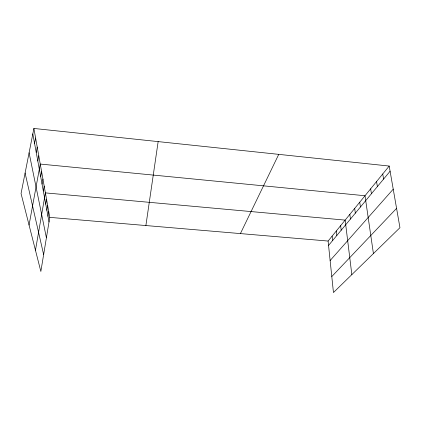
<?xml version="1.0" encoding="UTF-8"?>
<svg xmlns="http://www.w3.org/2000/svg" width="421" height="421" viewBox="0 0 421 421"><rect width="100%" height="100%" fill="white"/><g stroke="black" fill="none" stroke-linecap="round" stroke-linejoin="round"><path stroke-width="0.63" d="M145.882 225.545L158.154 141.603M33.896 128.452L49.767 217.368L40.853 271.466L21.05 193.539L33.896 128.452L389.193 166.053L399.95 227.693L333.453 292.548L328.101 241.049L389.193 166.053M47.962 216.257L48.736 211.6M46.873 210.326L47.668 205.611M45.736 204.164L46.557 199.375M35.464 250.258L45.4 192.892L345.157 220.115L351.84 274.618M43.326 191.055L44.189 186.135M42.047 184.077L42.931 179.088M40.705 176.799L41.621 171.736M29.054 225.04L40.253 164.058L365.012 195.739L373.416 253.574M37.801 160.99L38.774 155.786M36.222 152.397L37.227 147.108M34.559 143.377L35.601 138.009M240.417 233.587L278.749 154.365M328.559 245.438L390.099 171.236M330.127 260.531L393.23 189.176M331.79 276.544L396.577 208.358M49.767 217.368L328.101 241.049M25.097 173.042L43.631 254.61M29.091 152.781L46.399 237.786M32.817 133.899L49.01 221.962M382.736 173.978L383.589 179.088M376.569 181.551L377.369 186.587M370.664 188.797L371.417 193.76M359.75 202.201L360.418 207.021M354.692 208.406L355.329 213.158M349.835 214.373L350.435 219.062M340.657 225.64L341.194 230.203M336.321 230.966L336.826 235.465M332.137 236.097L332.616 240.538"/></g></svg>
